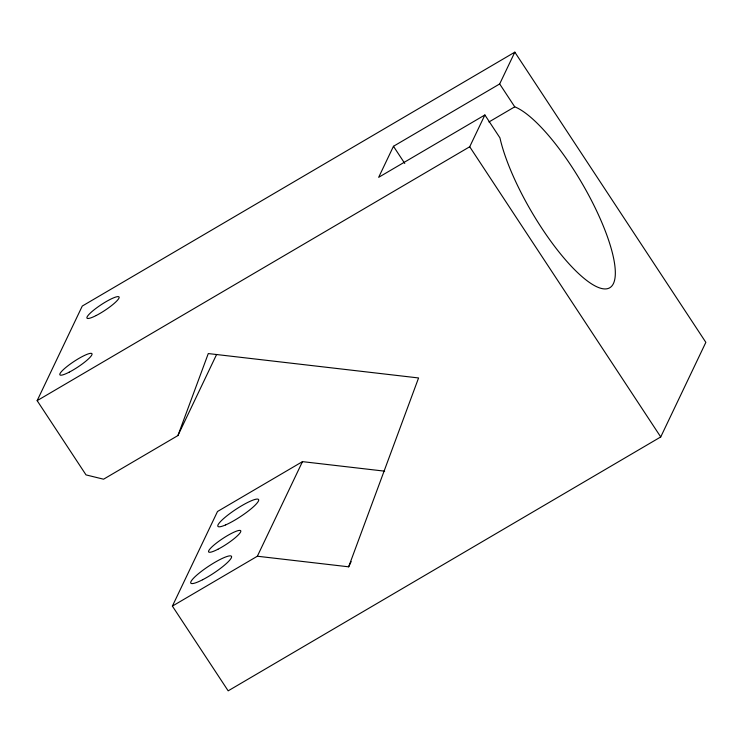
<?xml version="1.0" encoding="UTF-8"?>
<svg xmlns="http://www.w3.org/2000/svg" width="743" height="743" viewBox="0 0 743 743"><rect width="100%" height="100%" fill="white"/><g stroke="black" fill="none" stroke-linecap="round" stroke-linejoin="round"><path stroke-width="1.11" d="M177.921 435.565L208.281 353.566L418.578 377.955L348.662 566.816L257.357 556.228L172.385 606.102L228.166 690.841L660.731 436.949L705.85 342.347L514.834 52.159L82.269 306.051L37.15 400.653L86.021 474.898L103.574 479.198L177.921 435.565L216.603 354.476M172.385 606.102L217.504 511.5L302.475 461.635L384.651 471.164M499.677 83.95L393.465 146.287L378.67 177.317L484.882 114.979L499.946 137.864A105.06 28.958 59.6 0 0 581.788 276.442A105.06 28.958 59.6 0 0 604.468 228.909A105.06 28.958 59.6 0 0 514.741 106.834L499.677 83.95L514.834 52.159M257.357 556.228L302.475 461.635M37.15 400.653L469.715 146.761L484.882 114.979M348.662 566.816L351.142 561.624M488.931 121.982L514.741 106.834M469.715 146.761L660.731 436.949M393.465 146.287L404.768 163.451M217.94 549.253A19.216 3.39 -33.4 0 0 240.769 530.846A19.216 3.39 -33.4 0 0 215.331 543.941A19.216 3.39 -33.4 0 0 217.94 549.253M202.616 579.735A24.343 4.291 -33.4 0 0 231.528 556.423A24.343 4.291 -33.4 0 0 199.3 573.02A24.343 4.291 -33.4 0 0 202.616 579.735M225.631 524.911A24.343 4.291 -33.4 0 0 258.49 500.912A24.343 4.291 -33.4 0 0 230.534 513.069A24.343 4.291 -33.4 0 0 225.631 524.911M69.173 372.178A19.216 3.39 -33.4 0 0 92.002 353.779A19.216 3.39 -33.4 0 0 66.564 366.875A19.216 3.39 -33.4 0 0 69.173 372.178M96.274 315.469A19.216 3.39 -33.4 0 0 119.103 297.061A19.216 3.39 -33.4 0 0 93.664 310.165A19.216 3.39 -33.4 0 0 96.274 315.469"/></g></svg>
